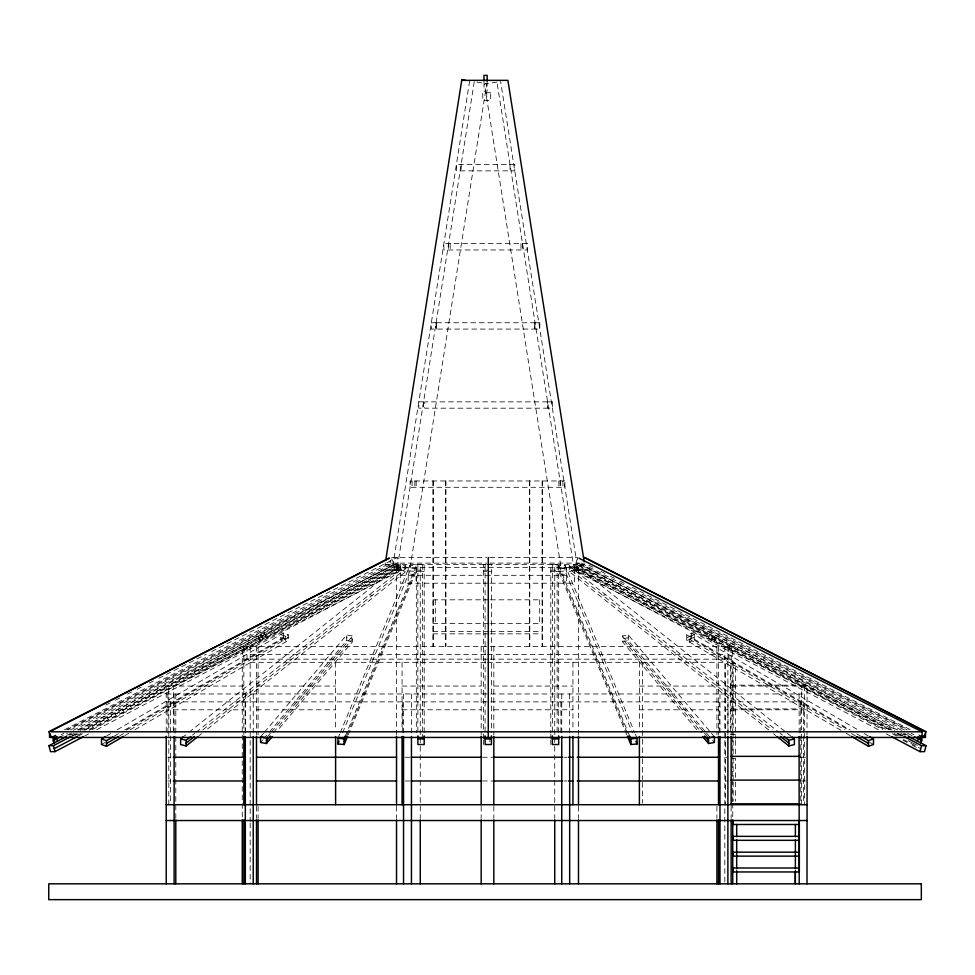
<?xml version="1.0" encoding="UTF-8"?>
<svg xmlns="http://www.w3.org/2000/svg" width="975" height="975" viewBox="0 0 975 975"><rect width="100%" height="100%" fill="white"/><g stroke="black" fill="none" stroke-linecap="round" stroke-linejoin="round"><path stroke-width="0.73" stroke-dasharray="4.88 3.66" d="M469.633 80.986L392.876 565.671L385.064 564.428L385.539 561.417M878.304 729.69L575.457 570.351L577.017 564.428L891.967 730.129M575.457 570.351L579.93 570.351L581.49 564.428L896.452 730.129M337.923 738.343L339.666 734.151M340.251 732.761L409.939 565.317L416.154 565.853L344.723 737.478M342.578 732.81L409.939 570.96L409.939 565.317M347.076 734.662L416.154 568.669L409.939 568.133M348.209 734.748L416.154 571.496L409.939 570.96M574.982 570.96L577.846 565.317M576.018 571.496L578.894 565.853M576.103 571.533L578.979 565.89M707.947 638.71L710.812 633.068M710.872 640.197L713.749 634.567M711.409 640.477L714.285 634.835M711.652 640.599L714.529 634.957M713.676 641.635L716.552 635.993M714.346 641.964L717.222 636.334M260.569 736.844L263.506 733.371M264.481 732.213L346.71 634.957L352.621 635.993L352.621 641.635L278.228 729.617M260.569 742.475L262.531 740.159M263.506 739.001L268.393 733.212M269.38 732.054L346.71 640.599L346.71 634.957M267.455 736.71L270.392 733.237M271.367 732.079L352.621 635.993M273.329 732.591L352.621 638.808L346.71 637.784M181.801 737.953L187.748 733.249M188.931 732.298L400.286 564.464L405.783 565.89L405.783 571.533L206.298 729.934M192.489 735.113L194.866 733.224M196.06 732.286L405.783 565.89M202.812 729.885L405.783 568.705L400.286 567.279M199.18 735.589L201.545 733.712M106.738 735.857L110.662 733.566M117.207 729.763L283.286 633.068L288.283 634.835L288.283 640.477L133.965 730.312M114.343 736.101L118.28 733.809M124.812 730.007L288.283 634.835M101.51 744.534L105.434 742.255M126.36 730.068L283.286 638.71L288.283 640.477M119.584 735.869L123.508 733.59M130.041 729.787L288.283 637.65L283.286 635.883M124.812 735.65L128.737 733.358M69.127 735.077L71.821 733.663M78.548 730.129L393.51 564.428L395.07 570.351L399.543 570.351L397.983 564.428L83.033 730.129M72.26 735.796L76.294 733.663M75.294 735.211L77.988 733.797M84.715 730.263L394.29 567.389L580.71 567.389L890.285 730.263M78.427 735.918L82.461 733.797M89.188 730.263L398.763 567.389M92.223 729.69L395.07 570.351M84.593 736.052L88.627 733.931M96.696 729.69L399.543 570.351M64.399 729.824L390.183 563.111L486.769 563.111M66.495 729.861L393.766 563.111L391.462 558.602M61.059 734.76L63.765 733.383M70.529 729.946L395.094 564.574L397.958 570.204L84.216 730.068M58.939 737.648L67.36 733.358M73.247 730.36L398.824 564.464L401.7 570.107L87.506 730.19M66.556 735.516L70.614 733.456M77.378 730.007L396.52 567.389L396.52 734.736M70.627 735.235L74.246 733.395M80.194 730.36L400.262 567.279M72.052 736.271L77.464 733.517M77.464 735.308L81.059 733.48M105.848 705.035L109.919 702.975M115.343 700.221L122.131 696.796M127.554 694.054L131.625 691.994M137.048 689.24L141.119 687.18M149.248 683.073L153.319 681.013M158.754 678.259L206.225 654.237M211.648 651.495L397.471 557.468L397.471 563.111L67.872 729.885M841.035 730.312L686.717 640.477L686.717 634.835L691.714 633.068L857.793 729.763M691.714 635.883L686.717 637.65L844.959 729.787M689.288 639.149L694.273 637.382M686.717 640.477L691.714 638.71L848.64 730.068M768.702 729.934L569.217 571.533L569.217 565.89L574.714 564.464L786.069 732.298M574.714 567.279L569.217 568.705L772.188 729.885M569.217 571.533L574.714 570.107L574.714 564.464M602.83 595.408L605.585 594.689M696.772 729.617L622.379 641.635L622.379 635.993L628.29 634.957L710.519 732.213M628.29 637.784L622.379 638.808L701.671 732.591M622.379 641.635L628.29 640.599L705.62 732.054M584.61 564.671L577.322 565.817L500.614 81.51M626.791 734.748L558.846 571.496L558.846 565.853L565.061 565.317L634.749 732.761M565.061 568.133L558.846 568.669L627.924 734.662M558.846 571.496L565.061 570.96L632.422 732.81M561.247 574.458L564.354 574.19M436.581 322.749L534.592 322.749L534.592 329.075L436.581 329.075L436.581 322.749L436.678 329.075M391.694 557.468L486.769 557.468M489.742 557.468L577.529 557.468L577.529 563.111L907.128 729.885M489.742 563.111L584.817 563.111M385.064 564.428L584.61 564.428M486.098 564.574L483.563 564.574L483.563 732.834M487.634 564.574L491.437 564.574L491.437 732.603M416.325 570.204L424.198 570.204M483.563 570.204L488.902 570.204M550.802 570.204L558.675 570.204M416.325 571.533L419.482 571.533M421.029 571.533L424.198 571.533M483.563 571.533L486.732 571.533M488.268 571.533L491.437 571.533M550.802 571.533L553.971 571.533M555.518 571.533L558.675 571.533M400.286 575.299L566.609 575.299M488.926 583.208L400.286 583.208L400.286 564.464M490.449 583.208L574.519 583.208L574.519 567.389M432.912 599.82L489.011 599.82M490.535 599.82L542.088 599.82M432.912 623.561L489.011 623.561M490.535 623.561L542.088 623.561M432.912 631.471L489.011 631.471M490.535 631.471L542.088 631.471M432.912 633.848L489.011 633.848M490.535 633.848L542.088 633.848M250.173 654.408L485.977 654.408M487.5 654.408L724.827 654.408M243.848 659.161L489.023 659.161M490.193 659.161L731.152 659.161M250.173 662.318L485.977 662.318M487.5 662.318L724.827 662.318M731.152 685.169L801.657 685.169L801.657 729.666M243.848 686.059L173.343 686.059L173.343 730.555M256.498 686.059L335.607 686.059M402.066 686.059L481.175 686.059M493.825 686.059L572.934 686.059M639.393 686.059L718.502 686.059M725.51 686.059L727.886 686.059M732.737 686.059L807.117 686.059L806.995 734.979M730.36 687.082L735.491 687.082M166.213 693.968L807.117 693.968M166.213 701.878L806.995 701.878M731.152 708.898L801.657 708.898M166.213 709.788L168.821 709.788M173.343 709.788L243.848 709.788M256.498 709.788L335.607 709.788M402.066 709.788L481.175 709.788M493.825 709.788L572.934 709.788M639.393 709.788L718.502 709.788M725.51 709.788L727.886 709.788M732.737 709.788L807.117 709.788M730.36 710.812L735.491 710.812M735.491 734.541L730.36 734.541L730.36 663.353L735.491 663.353L735.491 739.001M167.883 757.246L170.491 757.246M405.1 757.246L409.671 757.246M482.406 757.246L492.972 757.246M563.806 757.246L566.853 757.246M725.51 757.246L727.886 757.246M800.755 757.246L807.117 757.246M732.737 758.282L735.491 758.282L735.491 779.049M167.883 780.987L170.491 780.987M405.1 780.987L409.671 780.987M482.406 780.987L492.972 780.987M563.806 780.987L566.853 780.987M725.51 780.987L727.886 780.987M800.755 780.987L807.117 780.987M410.646 574.19L413.753 574.458M346.71 640.599L352.621 641.635M400.286 570.107L405.783 571.533M369.415 594.689L372.17 595.408M280.727 637.382L285.712 639.149M581.234 563.111L908.505 729.861M904.471 729.946L579.906 564.574L577.042 570.204L890.784 730.068M911.235 733.383L913.941 734.76M901.753 730.36L576.176 564.464L573.3 570.107L887.494 730.19M907.64 733.358L916.061 737.648M897.622 730.007L578.48 567.389L578.48 734.736M904.386 733.456L908.444 735.516M574.738 567.279L894.806 730.36M900.754 733.395L904.373 735.235M897.536 733.517L902.947 736.271M893.941 733.48L899.669 736.393M908.225 740.756L912.283 742.816M912.892 743.133L919.12 746.302M588.876 565.183L592.934 567.255M601.039 571.411L605.097 573.483M610.508 576.249L614.555 578.321M619.966 581.088L626.73 584.549M632.129 587.316L910.601 729.824M903.179 733.663L905.872 735.077M898.706 733.663L902.74 735.796M897.012 733.797L901.046 735.918M576.237 567.389L885.812 730.263M892.539 733.797L896.573 735.918M903.301 739.464L920.802 748.666M579.93 570.351L882.777 729.69M902.96 740.305L907.006 742.426M912.381 745.266L916.427 747.386M886.372 733.931L890.407 736.052M864.338 733.566L868.262 735.857M686.717 634.835L850.188 730.007M856.72 733.809L860.657 736.101M869.566 742.255L873.49 744.534M851.492 733.59L855.416 735.869M846.263 733.358L850.188 735.65M787.252 733.249L793.199 737.953M569.217 565.89L778.94 732.286M780.134 733.224L782.511 735.113M773.455 733.712L775.82 735.589M711.494 733.371L714.431 736.844M706.607 733.212L711.494 739.001M712.469 740.159L714.431 742.475M622.379 635.993L703.633 732.079M704.608 733.237L707.545 736.71M397.154 565.317L400.018 570.96M396.106 565.853L398.982 571.496M396.021 565.89L398.897 571.533M264.188 633.068L267.053 638.71M261.251 634.567L264.127 640.197M260.715 634.835L263.591 640.477M260.471 634.957L263.348 640.599M258.448 635.993L261.324 641.635M257.778 636.334L260.654 641.964M635.334 734.151L637.077 738.343M558.846 565.853L630.277 737.478M804.387 686.059L804.387 730.555M804.387 733.517L804.387 804.716M803.363 701.878L803.363 804.716M801.657 734.114L801.657 738.562M801.657 740.049L801.657 803.827M800.755 701.878L800.755 804.716M799.086 693.968L799.207 734.979M735.491 740.476L735.491 756.795M735.491 782.011L735.491 801.292M733.127 663.353L733.127 739.001M733.127 740.476L733.127 756.795M733.127 758.282L733.127 779.049M733.127 782.011L733.127 801.292M732.737 801.755L732.737 646.498L242.263 646.498L242.263 818.403M732.737 803.193L732.737 818.403M731.152 646.498L731.152 734.736M731.152 806.24L731.152 818.403M728.934 646.498L728.934 659.161M727.996 646.498L727.996 659.161M728.008 701.878L728.008 734.797M727.886 734.979L727.886 662.318L725.51 662.318L725.51 730.555M725.51 733.517L725.51 804.716M724.827 646.498L724.827 883.825M719.977 693.968L719.977 734.979M719.123 701.878L719.123 734.797M718.502 646.498L718.502 734.736M716.918 646.498L716.918 734.736M716.918 806.24L716.918 818.403M691.714 633.068L691.714 638.71M642.537 662.318L642.537 757.246M642.537 758.733L642.537 779.5M642.537 782.462L642.537 803.229M639.393 662.318L639.393 730.555M628.29 634.957L628.29 640.599M578.48 806.24L578.48 818.403M572.934 662.318L572.934 730.555M569.668 693.968L569.668 734.979M566.609 567.389L566.609 583.208M565.061 565.317L565.061 570.96M562.904 480.967L562.904 487.293M561.758 693.968L561.758 734.979M560.905 701.878L560.905 734.797M560.138 480.967L560.138 487.293M558.833 480.967L558.833 487.293M558.675 732.603L558.675 564.574L550.802 564.574L550.802 732.834M557.139 564.574L557.139 732.408M554.738 567.389L554.738 736.259M554.738 737.783L554.738 818.403M552.35 564.574L552.35 732.408M550.802 733.931L550.802 738.904M550.802 739.988L550.802 744.534M542.453 480.967L542.453 646.498M542.088 480.967L542.088 646.498M539.711 599.82L539.711 623.561M534.483 322.749L534.483 329.075M529.803 480.967L529.803 646.498M529.425 480.967L529.425 646.498M522.551 243.64L522.551 249.966M520.967 243.64L520.967 249.966M510.023 164.531L510.023 170.857M493.825 646.498L493.825 734.736M493.825 806.24L493.825 818.403M489.889 738.904L489.889 741.719M487.171 81.108L487.171 91.175L484.002 91.175L484.002 81.108M486.732 92.735L486.732 96.659M485.111 564.574L485.111 732.408M483.563 733.931L483.563 738.904M483.563 739.988L483.563 744.534M481.175 646.498L481.175 734.736M481.175 806.24L481.175 818.403M461.151 164.531L461.151 170.857M450.206 243.64L450.206 249.966M448.622 243.64L448.622 249.966M445.941 480.967L445.941 646.498M445.575 480.967L445.575 646.498M435.289 599.82L435.289 623.561M433.29 480.967L433.29 646.498M432.912 480.967L432.912 646.498M424.198 732.603L424.198 564.574L416.325 564.574L416.325 732.603M422.65 564.574L422.65 732.834M422.65 734.358L422.65 741.719M420.262 567.389L420.262 736.259M420.262 737.783L420.262 818.403M417.861 564.574L417.861 732.408M416.167 480.967L416.167 487.293M416.118 567.389L416.118 583.208M414.862 480.967L414.862 487.293M412.096 480.967L412.096 487.293M411.45 693.968L411.45 734.979M408.208 567.389L408.208 583.208M403.54 693.968L403.54 734.979M402.687 701.878L402.687 734.797M402.066 662.318L402.066 730.555M396.52 806.24L396.52 818.403M390.183 560.284L390.183 563.111M335.607 662.318L335.607 730.555M283.286 633.068L283.286 638.71M258.082 646.498L258.082 734.736M258.082 806.24L258.082 818.403M256.498 646.498L256.498 734.736M256.498 806.24L256.498 818.403M253.232 693.968L253.232 734.979M250.173 646.498L250.173 821.45M250.173 822.973L250.173 883.825M247.004 646.498L247.004 659.161M245.322 693.968L245.322 734.979M245.2 701.878L245.2 734.797M243.848 646.498L243.848 734.736M175.793 693.968L175.793 818.513M174.123 693.968L174.123 734.979M170.491 701.878L170.491 804.716M168.821 804.716L168.821 686.059L166.213 686.059L166.213 734.979M167.883 693.968L167.883 734.979M474.264 81.717L397.508 566.402L410 568.376L486.769 83.704L474.264 81.717M694.273 634.567L689.288 636.334L689.288 641.964L694.273 640.197L694.273 634.567M496.957 82.083L484.465 84.069L561.173 568.376L573.666 566.402L496.957 82.083M490.681 92.735L482.771 92.735L482.771 100.644L490.681 100.644L490.681 92.735M514.763 164.531L456.41 164.531L456.41 170.857L514.763 170.857L514.763 164.531M527.292 243.64L443.881 243.64L443.881 249.966L527.292 249.966L527.292 243.64M436.093 322.749L431.352 322.749L431.352 329.075L436.093 329.075L436.093 322.749M539.821 322.749L535.08 322.749L535.08 329.075L539.821 329.075L539.821 322.749M423.564 401.858L418.823 401.858L418.823 408.184L423.564 408.184L423.564 401.858M547.365 401.858L424.722 401.858L424.722 408.184L547.365 408.184L547.365 401.858M552.35 401.858L547.609 401.858L547.609 408.184L552.35 408.184L552.35 401.858M564.878 480.967L410.122 480.967L410.122 487.293L564.878 487.293L564.878 480.967M285.712 636.334L280.727 634.567L280.727 640.197L285.712 641.964L285.712 636.334"/><path stroke-width="1.46" d="M385.771 559.93L461.821 79.755L465.733 80.377M920.022 751.64L921.582 745.704L926.055 745.704L924.495 751.64L920.022 751.64L891.759 736.771M347.636 736.137L344.151 744.51L337.923 743.974L339.093 741.183M344.151 744.51L344.151 738.867L345.308 736.076M344.151 741.695L346.491 736.064M917.378 741.158L918.523 738.904M920.9 741.158L922.057 738.904L917.999 736.832M920.558 743.486L921.984 740.671L914.404 736.807M266.48 740.695L270.392 736.064M266.48 743.511L266.48 737.868L260.569 736.844L260.569 742.475L266.48 743.511L272.354 736.564M197.986 736.539L186.115 745.96L180.619 744.534L180.619 738.904L182.995 737.015M186.115 745.96L186.115 740.33L190.868 736.552M186.115 743.145L194.464 736.515M123.508 736.405L106.507 746.302L101.51 744.534L101.51 738.904L105.434 736.612M101.51 738.904L106.507 740.671L113.039 736.856M106.507 743.486L118.28 736.637M83.241 736.771L54.978 751.64L50.505 751.64L48.945 745.704L66.434 736.503M48.945 745.704L53.418 745.704L70.919 736.503M54.198 748.666L77.074 736.637M49.53 731.798L388.83 558.163M389.537 558.163L48.75 731.798L51.626 737.441L55.685 735.369M57.001 736.832L52.942 738.904L54.1 741.158M60.596 736.807L53.016 740.671L54.442 743.486M861.961 736.856L868.493 740.671L873.49 738.904L873.49 744.534L868.493 746.302L851.492 736.405M784.132 736.552L788.885 740.33L794.381 738.904L794.381 744.534L788.885 745.96L777.014 736.539M708.52 743.511L714.431 742.475L714.431 736.844L708.52 737.868L708.52 743.511L702.646 736.564M629.692 736.076L630.849 738.867L637.077 738.343L637.077 743.974L630.849 744.51L627.364 736.137M461.723 80.352L507.902 80.352L584.135 561.417M51.053 731.798L922.057 731.798L922.057 737.441M925.47 733.212L925.47 737.441L49.53 737.441L49.53 733.212M417.861 738.904L424.198 738.904M485.111 738.904L491.437 738.904M552.35 738.904L558.675 738.904M731.152 756.356L800.146 756.356M173.343 757.246L243.848 757.246M256.498 757.246L396.654 757.246M411.194 757.246L481.175 757.246M493.825 757.246L562.283 757.246M568.376 757.246L572.934 757.246M577.212 757.246L718.502 757.246M731.152 780.098L800.146 780.098M173.343 780.987L243.848 780.987M256.498 780.987L396.654 780.987M411.194 780.987L481.175 780.987M493.825 780.987L562.283 780.987M568.376 780.987L572.934 780.987M577.212 780.987L718.502 780.987M731.152 803.827L800.146 803.827M166.213 804.716L806.995 804.716M166.213 820.536L806.995 820.536M732.737 824.497L799.342 824.497M799.342 836.355L732.871 836.355L732.871 840.316M732.737 840.316L799.342 840.316M799.342 852.187L732.871 852.187L732.871 856.135M732.737 856.135L799.342 856.135M732.737 871.955L799.342 871.955L799.342 868.006L732.871 868.006L732.871 871.955M344.151 738.867L337.923 738.343L337.923 743.974M180.619 738.904L186.115 740.33M578.882 558.151L922.057 731.798M584.11 557.468L926.25 731.798L923.374 737.441L919.315 735.369M584.817 557.468L925.47 731.798M922.764 736.052L925.47 737.441M908.566 736.503L926.055 745.704M904.081 736.503L921.582 745.704M869.566 736.612L873.49 738.904M856.733 736.637L868.493 743.486M792.005 737.015L794.381 738.904M780.536 736.515L788.885 743.145M704.608 736.064L708.52 740.695M56.477 738.904L57.623 741.158M635.907 741.183L637.077 743.974M628.509 736.064L630.849 741.695M53.418 745.704L54.978 751.64M868.493 740.671L868.493 746.302M807.117 736.491L806.995 883.825M799.342 820.536L799.342 867.799M799.086 736.491L799.207 883.825M795.381 824.497L795.381 836.66M795.381 839.707L795.381 868.822M795.381 870.712L795.381 883.825M795.247 871.955L795.247 883.825M788.885 740.33L788.885 745.96M736.698 824.497L736.698 836.66M736.698 839.707L736.698 868.822M736.698 870.712L736.698 883.825M732.871 820.536L732.871 824.497M732.737 819.926L732.737 883.825M731.152 736.259L731.152 804.716M731.152 819.926L731.152 883.825M727.886 736.491L727.886 883.825M719.977 736.491L719.977 883.825M718.502 736.259L718.502 804.716M718.502 819.926L718.502 883.825M716.918 819.926L716.918 883.825M639.393 736.491L639.393 804.716M630.849 738.867L630.849 744.51M578.48 736.259L578.48 804.716M578.48 819.926L578.48 883.825M572.934 736.491L572.934 804.716M569.668 736.491L569.668 883.825M561.758 736.491L561.758 883.825M558.675 735.869L558.675 744.534L552.35 744.534L552.35 735.869M554.738 819.926L554.738 883.825M493.825 736.259L493.825 804.716M493.825 819.926L493.825 883.825M491.437 735.869L491.437 744.534L485.111 744.534L485.111 735.869M488.268 557.468L488.268 737.441M487.171 81.108L487.171 75.355L484.002 75.355L484.002 81.108M481.175 736.259L481.175 804.716M481.175 819.926L481.175 883.825M424.198 735.869L424.198 744.534L417.861 744.534L417.861 735.869M420.262 819.926L420.262 883.825M411.45 736.491L411.45 883.825M403.54 736.491L403.54 883.825M402.066 736.491L402.066 804.716M396.52 736.259L396.52 804.716M396.52 819.926L396.52 883.825M335.607 736.491L335.607 804.716M258.082 819.926L258.082 883.825M256.498 736.259L256.498 804.716M256.498 819.926L256.498 883.825M253.232 736.491L253.232 883.825M245.322 736.491L245.322 883.825M243.848 736.259L243.848 804.716M243.848 819.926L243.848 883.825M242.263 819.926L242.263 883.825M175.793 820.036L175.793 883.825M174.123 736.491L174.123 883.825M166.213 736.296L166.213 883.825M106.507 740.671L106.507 746.302M921.326 883.825L48.75 883.825L48.75 899.645L921.326 899.645L921.326 883.825"/></g></svg>
